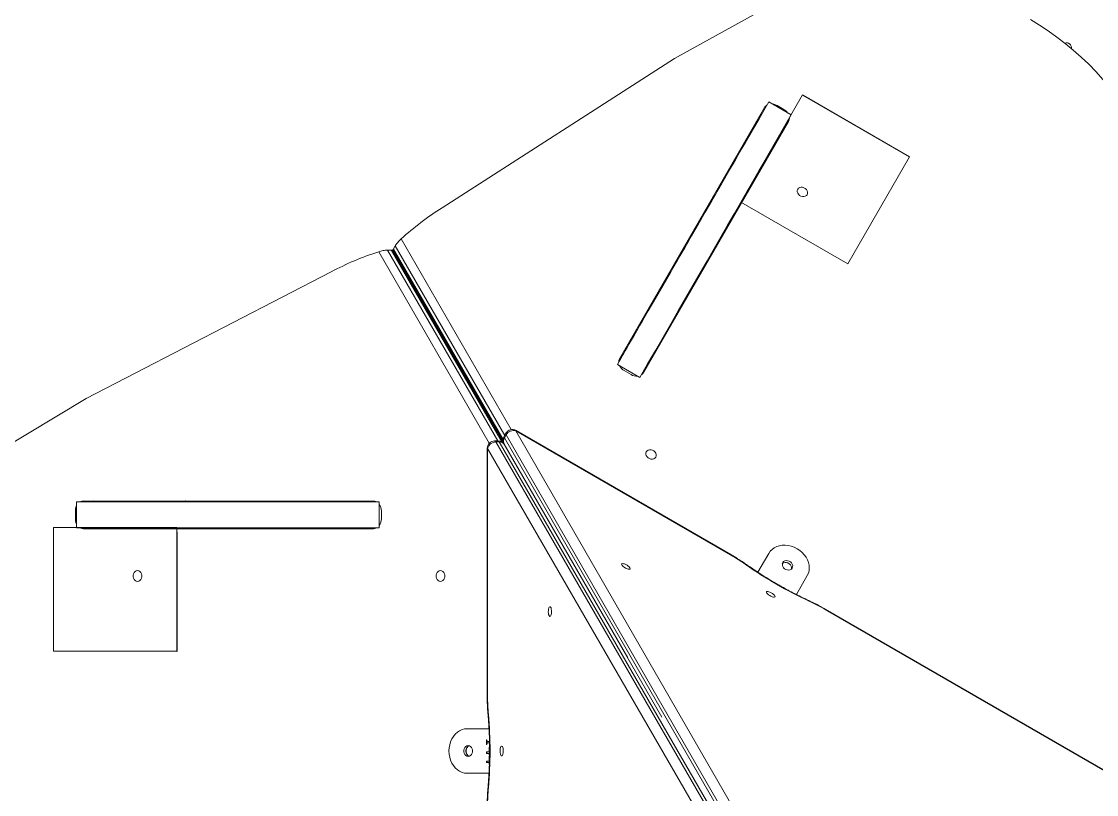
# Model space of a CAD drawing. Header units: millimetres. Extents: x -12977 to 11786, y -11805 to 10558.
# Drawn here: x -8424 to -7554, y 1171 to 1797 of the extents above; entities that cross this region are included whole.
import ezdxf

# ---------------------------------------------------------------- set-up
doc = ezdxf.new("R2010")
doc.units = ezdxf.units.MM
doc.layers.add('DIKOM_ОБЪЕКТ', color=7, linetype='Continuous')

msp = doc.modelspace()

# ---------------------------------------------------------------- linework, layer by layer
at = {"layer": 'DIKOM_ОБЪЕКТ', "color": 7, "linetype": 'Continuous', "lineweight": 15}
for p, q in [((-7815.735, 1810.646), (-7895.487, 1766.646)), ((-7895.487, 1766.646), (-8083.368, 1646.027)), ((-7791.747, 1737.206), (-7841.747, 1650.604)), ((-7800.937, 1721.047), (-7819.124, 1731.547)), ((-7800.938, 1721.047), (-7819.124, 1731.547)), ((-7705.144, 1687.207), (-7791.747, 1737.206)), ((-7791.582, 1737.116), (-7791.747, 1737.206)), ((-7791.516, 1737.08), (-7791.517, 1737.078)), ((-7791.503, 1737.073), (-7791.516, 1737.08)), ((-7705.138, 1687.208), (-7791.479, 1737.057)), ((-7822.589, 1726.943), (-7939.819, 1523.861)), ((-7812.394, 1728.605), (-7812.802, 1727.897)), ((-7812.393, 1728.604), (-7812.802, 1727.897)), ((-7806.851, 1725.405), (-7812.394, 1728.605)), ((-7806.851, 1725.404), (-7812.393, 1728.604)), ((-7807.26, 1724.697), (-7806.851, 1725.405)), ((-7807.26, 1724.697), (-7806.851, 1725.404)), ((-7920.419, 1512.66), (-7803.19, 1715.743)), ((-7803.191, 1715.744), (-7807.516, 1708.254)), ((-7803.19, 1715.743), (-7807.516, 1708.254)), ((-7807.516, 1708.254), (-7920.494, 1512.535)), ((-7755.144, 1600.604), (-7705.144, 1687.207)), ((-7862.882, 1655.674), (-7864.154, 1654.939)), ((-7862.882, 1655.674), (-7864.154, 1654.939)), ((-7864.076, 1655.073), (-7862.886, 1655.76)), ((-7864.076, 1655.073), (-7862.886, 1655.76)), ((-7862.792, 1655.828), (-7864.065, 1655.094)), ((-7862.793, 1655.828), (-7864.065, 1655.094)), ((-7863.902, 1655.376), (-7862.633, 1656.109)), ((-7859.882, 1661.001), (-7859.889, 1661.012)), ((-7859.883, 1661.001), (-7859.889, 1661.012)), ((-7838.643, 1654.332), (-7839.245, 1654.679)), ((-7843.348, 1646.18), (-7844.551, 1645.485)), ((-7842.273, 1649.432), (-7841.671, 1649.084)), ((-7842.272, 1649.434), (-7841.67, 1649.086)), ((-7842.261, 1649.452), (-7841.659, 1649.105)), ((-7842.26, 1649.455), (-7841.658, 1649.107)), ((-7841.747, 1650.604), (-7755.144, 1600.604)), ((-7841.715, 1650.399), (-7841.112, 1650.052)), ((-7849.045, 1637.701), (-7848.444, 1637.353)), ((-7879.291, 1628.716), (-7878.9, 1628.039)), ((-7877.903, 1629.677), (-7879.152, 1628.955)), ((-7850.692, 1634.848), (-7850.09, 1634.501)), ((-8116.676, 1620.782), (-8027.596, 1466.491)), ((-7880.984, 1624.451), (-7882.137, 1623.785)), ((-8045.263, 1455.504), (-8134.684, 1610.386)), ((-8127.559, 1611.702), (-8124.676, 1611.703)), ((-8127.559, 1611.702), (-8038.423, 1457.314)), ((-8035.048, 1456.461), (-8124.676, 1611.703)), ((-8033.523, 1455.157), (-8123.815, 1611.547)), ((-8123.111, 1611.94), (-8034.013, 1457.616)), ((-8121.379, 1615.27), (-8122.821, 1612.773)), ((-8122.821, 1612.773), (-8033.982, 1458.899)), ((-8032.803, 1461.852), (-8121.379, 1615.27)), ((-8371.602, 1491.761), (-8173.201, 1594.161)), ((-8077.119, 1532.28), (-8077.817, 1531.877)), ((-8077.033, 1532.13), (-8077.731, 1531.728)), ((-8077.032, 1532.128), (-8077.73, 1531.726)), ((-8077.686, 1531.65), (-8076.988, 1532.053)), ((-7938.962, 1523.983), (-7940.548, 1521.236)), ((-7913.345, 1524.92), (-7913.949, 1525.268)), ((-7913.345, 1524.921), (-7913.948, 1525.269)), ((-8070.186, 1518.66), (-8069.489, 1519.062)), ((-7923.476, 1508.765), (-7941.663, 1519.265)), ((-7936.157, 1514.2), (-7930.615, 1511)), ((-8449.583, 1444.694), (-8371.602, 1491.761)), ((-8055.521, 1494.871), (-8056.219, 1494.468)), ((-8055.52, 1494.869), (-8056.218, 1494.466)), ((-8031.81, 1463.572), (-8033.229, 1461.114)), ((-8031.622, 1462.36), (-8033.04, 1459.903)), ((-7746.904, 968.807), (-8031.622, 1462.36)), ((-8023.777, 1465.486), (-8023.615, 1465.768)), ((-7850.013, 1365.164), (-8023.777, 1465.486)), ((-8023.777, 1465.486), (-7739.192, 972.163)), ((-7849.851, 1365.445), (-8023.615, 1465.768)), ((-8038.131, 1457.314), (-8040.969, 1457.314)), ((-8040.014, 1456.545), (-7754.939, 963.198)), ((-8037.176, 1456.545), (-8040.014, 1456.545)), ((-7752.102, 963.198), (-8037.176, 1456.545)), ((-8033.231, 1455.116), (-7905.619, 1233.903)), ((-8033.04, 1459.903), (-7748.323, 966.35)), ((-7933.284, 1281.86), (-8032.936, 1454.317)), ((-8046.969, 1451.314), (-8046.968, 1250.669)), ((-7761.568, 957.967), (-8046.643, 1451.314)), ((-8046.643, 1451.314), (-8046.643, 1250.669)), ((-8380.203, 1400.779), (-8380.204, 1394.379)), ((-8379.386, 1400.779), (-8380.203, 1400.779)), ((-8380.203, 1400.779), (-8380.203, 1394.379)), ((-8379.386, 1400.779), (-8380.203, 1400.779)), ((-8379.386, 1408.079), (-8379.386, 1387.079)), ((-8139.177, 1408.76), (-8373.666, 1408.778)), ((-8297.913, 1408.103), (-8297.92, 1408.114)), ((-8292.273, 1408.055), (-8291.032, 1408.772)), ((-8290.705, 1408.772), (-8291.985, 1408.033)), ((-8291.905, 1408.067), (-8290.684, 1408.772)), ((-8290.525, 1408.772), (-8291.733, 1408.075)), ((-8260.523, 1408.77), (-8261.759, 1408.057)), ((-8254.555, 1408.769), (-8255.646, 1408.14)), ((-8139.712, 1408.08), (-8136.538, 1408.08)), ((-8134.275, 1408.061), (-8134.274, 1387.06)), ((-8132.641, 1394.36), (-8132.64, 1400.76)), ((-8380.204, 1394.379), (-8379.386, 1394.379)), ((-8380.203, 1394.379), (-8379.386, 1394.379)), ((-8298.062, 1387.261), (-8398.062, 1387.261)), ((-8398.062, 1387.261), (-8398.062, 1287.261)), ((-8365.018, 1386.38), (-8373.667, 1386.378)), ((-8365.018, 1386.38), (-8373.667, 1386.379)), ((-8373.667, 1386.378), (-8139.177, 1386.361)), ((-8332.776, 1386.986), (-8367.512, 1386.986)), ((-8297.899, 1386.985), (-8367.512, 1386.985)), ((-8139.032, 1386.363), (-8365.018, 1386.38)), ((-8302.756, 1387.07), (-8302.756, 1386.375)), ((-8298.062, 1287.261), (-8298.062, 1387.261)), ((-8297.899, 1386.985), (-8297.929, 1387.07)), ((-8297.899, 1386.375), (-8297.899, 1386.985)), ((-8297.871, 1383.701), (-8297.871, 1287.164)), ((-8292.141, 1387.069), (-8293.344, 1386.375)), ((-8283.153, 1386.374), (-8283.153, 1387.069)), ((-8279.859, 1386.374), (-8279.859, 1387.069)), ((-8153.332, 1387.061), (-8153.332, 1386.364)), ((-8153.331, 1387.061), (-8153.331, 1386.364)), ((-7827.973, 1351.138), (-7819.143, 1366.434)), ((-7819.143, 1366.434), (-7820.004, 1364.942)), ((-7850.013, 1365.164), (-7849.851, 1365.445)), ((-7827.973, 1351.138), (-7820.004, 1364.942)), ((-7787.966, 1348.433), (-7796.795, 1333.139)), ((-7773.463, 1321.343), (-7773.626, 1321.061)), ((-7382.359, 1095.164), (-7773.626, 1321.061)), ((-7382.197, 1095.445), (-7773.463, 1321.343)), ((-8398.062, 1287.261), (-8298.062, 1287.261)), ((-8297.887, 1287.164), (-8298.062, 1287.261)), ((-8063.178, 1224.569), (-8061.455, 1224.57)), ((-8063.178, 1224.569), (-8045.518, 1224.569)), ((-8061.455, 1224.57), (-8045.518, 1224.569)), ((-8047.464, 1211.869), (-8047.463, 1215.619)), ((-8047.236, 1211.868), (-8047.464, 1211.869)), ((-8047.176, 1211.869), (-8047.464, 1211.869)), ((-8047.463, 1215.619), (-8047.236, 1215.618)), ((-8047.176, 1212.503), (-8047.176, 1214.886)), ((-8045.985, 1214.368), (-8045.119, 1214.368)), ((-8045.096, 1213.118), (-8045.985, 1213.119)), ((-8045.698, 1213.118), (-8045.985, 1213.119)), ((-8045.096, 1213.118), (-8045.698, 1213.118)), ((-8045.303, 1209.785), (-8045.036, 1209.785)), ((-8045.303, 1205.896), (-8045.303, 1209.785)), ((-8047.463, 1205.896), (-8045.303, 1205.896)), ((-8047.463, 1204.646), (-8047.463, 1205.896)), ((-8045.303, 1204.646), (-8047.463, 1204.646)), ((-8047.176, 1204.646), (-8047.463, 1204.646)), ((-8047.176, 1204.646), (-8047.176, 1205.896)), ((-8045.016, 1204.646), (-8047.176, 1204.646)), ((-8045.016, 1205.896), (-8045.303, 1205.896)), ((-8045.303, 1203.257), (-8045.303, 1204.646)), ((-8045.016, 1204.646), (-8045.303, 1204.646)), ((-8045.042, 1203.258), (-8045.303, 1203.257)), ((-8045.015, 1203.257), (-8045.303, 1203.257)), ((-8045.303, 1202.285), (-8045.057, 1202.285)), ((-8045.303, 1198.397), (-8045.303, 1202.285)), ((-8047.463, 1198.396), (-8045.303, 1198.397)), ((-8047.463, 1197.147), (-8047.463, 1198.396)), ((-8045.303, 1197.146), (-8047.463, 1197.147)), ((-8047.176, 1197.146), (-8047.463, 1197.147)), ((-8047.176, 1197.146), (-8047.176, 1198.397)), ((-8045.015, 1197.146), (-8047.176, 1197.146)), ((-8045.016, 1198.396), (-8045.303, 1198.397)), ((-8045.303, 1195.757), (-8045.303, 1197.146)), ((-8045.517, 1188.568), (-8063.178, 1188.569))]:
    msp.add_line(p, q, dxfattribs=at)
at = {"layer": 'DIKOM_ОБЪЕКТ', "color": 7, "linetype": 'Continuous', "lineweight": 15, "flags": 128}
for points in [[(-7524.39, 1716.721), (-7528.69, 1723.607), (-7533.277, 1730.372), (-7538.144, 1737.006), (-7543.281, 1743.497), (-7548.679, 1749.832), (-7554.33, 1756.002), (-7560.223, 1761.995), (-7566.348, 1767.801), (-7572.695, 1773.41), (-7579.251, 1778.812), (-7586.007, 1783.998), (-7592.951, 1788.958), (-7600.069, 1793.685), (-7607.349, 1798.169)], [(-7819.124, 1731.547), (-7823.116, 1724.63), (-7827.256, 1717.457), (-7831.541, 1710.032), (-7835.967, 1702.363), (-7840.532, 1694.455), (-7845.231, 1686.315), (-7850.06, 1677.948), (-7855.016, 1669.362), (-7860.095, 1660.563), (-7865.293, 1651.558), (-7870.605, 1642.356), (-7876.028, 1632.962), (-7881.556, 1623.384), (-7887.187, 1613.632), (-7892.914, 1603.71), (-7898.733, 1593.629), (-7904.64, 1583.395), (-7910.632, 1573.018), (-7916.7, 1562.505), (-7922.843, 1551.865), (-7929.054, 1541.105), (-7935.329, 1530.236), (-7941.663, 1519.265)], [(-7800.937, 1721.047), (-7804.929, 1714.13), (-7809.069, 1706.957), (-7813.354, 1699.532), (-7817.781, 1691.863), (-7822.345, 1683.955), (-7827.044, 1675.815), (-7831.874, 1667.448), (-7836.83, 1658.862), (-7841.909, 1650.063), (-7847.107, 1641.058), (-7852.419, 1631.856), (-7857.841, 1622.462), (-7863.369, 1612.884), (-7869, 1603.132), (-7874.727, 1593.21), (-7880.547, 1583.129), (-7886.454, 1572.895), (-7892.445, 1562.518), (-7898.514, 1552.005), (-7904.656, 1541.364), (-7910.868, 1530.605), (-7917.142, 1519.736), (-7923.476, 1508.765)], [(-7825.044, 1721.376), (-7825.571, 1720.464), (-7827.572, 1716.998), (-7829.625, 1713.441), (-7831.717, 1709.819), (-7833.831, 1706.156), (-7835.953, 1702.481), (-7838.068, 1698.819), (-7840.159, 1695.196), (-7842.213, 1691.639), (-7844.214, 1688.173), (-7846.147, 1684.824), (-7848, 1681.615), (-7849.758, 1678.569), (-7851.409, 1675.709), (-7852.94, 1673.055), (-7854.342, 1670.627), (-7855.604, 1668.441), (-7856.716, 1666.513), (-7857.671, 1664.858), (-7858.462, 1663.487), (-7859.083, 1662.411), (-7859.53, 1661.636), (-7859.799, 1661.169), (-7859.889, 1661.012)], [(-7825.044, 1721.375), (-7825.57, 1720.463), (-7827.571, 1716.997), (-7829.625, 1713.441), (-7831.717, 1709.819), (-7833.831, 1706.156), (-7835.953, 1702.481), (-7838.068, 1698.818), (-7840.159, 1695.196), (-7842.212, 1691.638), (-7844.213, 1688.173), (-7846.147, 1684.823), (-7848, 1681.614), (-7849.758, 1678.569), (-7851.408, 1675.709), (-7852.94, 1673.055), (-7854.342, 1670.627), (-7855.603, 1668.441), (-7856.716, 1666.513), (-7857.671, 1664.858), (-7858.462, 1663.487), (-7859.083, 1662.41), (-7859.53, 1661.635), (-7859.799, 1661.168), (-7859.889, 1661.012)], [(-7837.089, 1700.503), (-7837, 1700.657), (-7836.74, 1701.107), (-7836.33, 1701.818), (-7835.802, 1702.73), (-7835.201, 1703.77), (-7834.575, 1704.855), (-7833.974, 1705.895), (-7833.448, 1706.808), (-7833.038, 1707.519), (-7832.778, 1707.969), (-7832.689, 1708.124), (-7832.778, 1707.969), (-7833.038, 1707.519), (-7833.448, 1706.809), (-7833.975, 1705.896), (-7834.576, 1704.855), (-7835.202, 1703.771), (-7835.803, 1702.73), (-7836.33, 1701.818), (-7836.74, 1701.107), (-7837, 1700.657), (-7837.089, 1700.503)], [(-7837.089, 1700.503), (-7837, 1700.657), (-7836.74, 1701.108), (-7836.33, 1701.818), (-7835.803, 1702.73), (-7835.202, 1703.771), (-7834.576, 1704.855), (-7833.975, 1705.896), (-7833.448, 1706.808), (-7833.038, 1707.519), (-7832.778, 1707.969), (-7832.689, 1708.124), (-7832.778, 1707.97), (-7833.039, 1707.519), (-7833.449, 1706.809), (-7833.976, 1705.897), (-7834.576, 1704.856), (-7835.203, 1703.772), (-7835.803, 1702.731), (-7836.33, 1701.818), (-7836.74, 1701.108), (-7837, 1700.657), (-7837.089, 1700.503)], [(-7837.083, 1700.492), (-7836.994, 1700.646), (-7836.733, 1701.097), (-7836.323, 1701.807), (-7835.796, 1702.719), (-7835.196, 1703.76), (-7834.569, 1704.845), (-7833.969, 1705.885), (-7833.442, 1706.798), (-7833.032, 1707.508), (-7832.772, 1707.959), (-7832.683, 1708.113), (-7832.772, 1707.959), (-7833.032, 1707.509), (-7833.442, 1706.798), (-7833.969, 1705.886), (-7834.57, 1704.845), (-7835.196, 1703.761), (-7835.797, 1702.72), (-7836.324, 1701.808), (-7836.734, 1701.097), (-7836.994, 1700.647), (-7837.083, 1700.492)], [(-7837.082, 1700.492), (-7836.993, 1700.646), (-7836.733, 1701.096), (-7836.323, 1701.807), (-7835.796, 1702.719), (-7835.195, 1703.76), (-7834.569, 1704.844), (-7833.968, 1705.885), (-7833.441, 1706.797), (-7833.031, 1707.507), (-7832.771, 1707.958), (-7832.682, 1708.112), (-7832.772, 1707.959), (-7833.032, 1707.508), (-7833.442, 1706.798), (-7833.969, 1705.886), (-7834.57, 1704.845), (-7835.196, 1703.76), (-7835.797, 1702.72), (-7836.323, 1701.808), (-7836.733, 1701.097), (-7836.994, 1700.646), (-7837.082, 1700.492)], [(-7837.076, 1700.482), (-7836.987, 1700.636), (-7836.727, 1701.086), (-7836.317, 1701.796), (-7835.79, 1702.709), (-7835.189, 1703.749), (-7834.563, 1704.834), (-7833.962, 1705.875), (-7833.435, 1706.787), (-7833.025, 1707.497), (-7832.765, 1707.948), (-7832.676, 1708.103), (-7832.765, 1707.948), (-7833.026, 1707.498), (-7833.436, 1706.788), (-7833.963, 1705.875), (-7834.563, 1704.835), (-7835.19, 1703.75), (-7835.79, 1702.71), (-7836.317, 1701.797), (-7836.727, 1701.087), (-7836.987, 1700.636), (-7837.076, 1700.482)], [(-7837.076, 1700.481), (-7836.987, 1700.636), (-7836.727, 1701.086), (-7836.317, 1701.796), (-7835.79, 1702.709), (-7835.189, 1703.749), (-7834.563, 1704.834), (-7833.962, 1705.874), (-7833.435, 1706.787), (-7833.025, 1707.497), (-7832.765, 1707.948), (-7832.676, 1708.102), (-7832.765, 1707.948), (-7833.025, 1707.497), (-7833.435, 1706.787), (-7833.962, 1705.875), (-7834.564, 1704.835), (-7835.19, 1703.75), (-7835.79, 1702.709), (-7836.317, 1701.796), (-7836.727, 1701.086), (-7836.987, 1700.636), (-7837.076, 1700.481)], [(-7861.8, 1657.632), (-7861.711, 1657.786), (-7861.451, 1658.236), (-7861.041, 1658.946), (-7860.514, 1659.859), (-7859.913, 1660.899), (-7859.287, 1661.984), (-7858.686, 1663.025), (-7858.159, 1663.937), (-7857.749, 1664.648), (-7857.489, 1665.098), (-7857.4, 1665.253), (-7857.489, 1665.098), (-7857.75, 1664.648), (-7858.16, 1663.938), (-7858.687, 1663.026), (-7859.287, 1661.985), (-7859.914, 1660.9), (-7860.514, 1659.86), (-7861.041, 1658.947), (-7861.451, 1658.237), (-7861.711, 1657.786), (-7861.8, 1657.632)], [(-7861.8, 1657.631), (-7861.711, 1657.786), (-7861.451, 1658.236), (-7861.041, 1658.946), (-7860.514, 1659.859), (-7859.913, 1660.899), (-7859.287, 1661.984), (-7858.686, 1663.025), (-7858.159, 1663.937), (-7857.749, 1664.647), (-7857.489, 1665.098), (-7857.4, 1665.252), (-7857.489, 1665.098), (-7857.749, 1664.648), (-7858.159, 1663.937), (-7858.687, 1663.026), (-7859.287, 1661.985), (-7859.914, 1660.9), (-7860.515, 1659.859), (-7861.04, 1658.947), (-7861.451, 1658.236), (-7861.711, 1657.786), (-7861.8, 1657.631)], [(-7788.064, 1656.537), (-7787.712, 1657.503), (-7787.697, 1658.569), (-7788.021, 1659.649), (-7788.657, 1660.655), (-7789.553, 1661.506), (-7790.638, 1662.132), (-7791.823, 1662.483), (-7793.012, 1662.531), (-7794.109, 1662.271), (-7795.024, 1661.725), (-7795.685, 1660.937), (-7796.037, 1659.971), (-7796.052, 1658.904), (-7795.728, 1657.825), (-7795.092, 1656.819), (-7794.196, 1655.968), (-7793.111, 1655.342), (-7791.926, 1654.991), (-7790.737, 1654.943), (-7789.641, 1655.203), (-7788.725, 1655.749), (-7788.064, 1656.537)], [(-7788.064, 1656.537), (-7787.712, 1657.503), (-7787.697, 1658.569), (-7788.02, 1659.649), (-7788.656, 1660.655), (-7789.553, 1661.505), (-7790.637, 1662.131), (-7791.822, 1662.482), (-7793.011, 1662.53), (-7794.108, 1662.271), (-7795.024, 1661.724), (-7795.685, 1660.936), (-7796.037, 1659.97), (-7796.052, 1658.904), (-7795.728, 1657.824), (-7795.092, 1656.818), (-7794.196, 1655.968), (-7793.11, 1655.341), (-7791.927, 1654.991), (-7790.737, 1654.943), (-7789.64, 1655.202), (-7788.724, 1655.748), (-7788.064, 1656.537)], [(-7859.882, 1661.001), (-7860.427, 1660.055), (-7861.16, 1658.784), (-7862.079, 1657.19), (-7863.183, 1655.276), (-7864.469, 1653.046), (-7865.937, 1650.503), (-7867.582, 1647.652), (-7869.402, 1644.497), (-7871.394, 1641.045), (-7873.554, 1637.302), (-7875.88, 1633.273), (-7878.365, 1628.967), (-7881.006, 1624.39), (-7883.799, 1619.551), (-7886.738, 1614.458), (-7889.82, 1609.121), (-7893.036, 1603.547), (-7896.383, 1597.748), (-7899.854, 1591.734), (-7903.445, 1585.516), (-7907.146, 1579.103), (-7910.954, 1572.507), (-7914.86, 1565.741), (-7918.858, 1558.815)], [(-7918.858, 1558.815), (-7921.353, 1554.493), (-7923.742, 1550.354), (-7926.015, 1546.417), (-7928.162, 1542.697), (-7930.174, 1539.211), (-7932.042, 1535.975), (-7933.758, 1533.002), (-7935.314, 1530.305), (-7936.704, 1527.896), (-7937.922, 1525.786), (-7938.962, 1523.983)], [(-8031.622, 1462.36), (-8031.889, 1463.057), (-8031.81, 1463.572)], [(-8040.969, 1457.314), (-8040.483, 1457.125), (-8040.014, 1456.545)], [(-8037.176, 1456.545), (-8037.646, 1457.125), (-8038.131, 1457.314)], [(-8033.229, 1461.114), (-8033.308, 1460.6), (-8033.04, 1459.903)], [(-8046.969, 1451.314), (-8046.914, 1451.314), (-8046.643, 1451.314)], [(-7910.603, 1444.255), (-7910.251, 1445.221), (-7910.236, 1446.287), (-7910.559, 1447.367), (-7911.195, 1448.373), (-7912.092, 1449.223), (-7913.176, 1449.85), (-7914.361, 1450.201), (-7915.55, 1450.249), (-7916.647, 1449.989), (-7917.563, 1449.443), (-7918.223, 1448.655), (-7918.575, 1447.689), (-7918.591, 1446.623), (-7918.267, 1445.543), (-7917.631, 1444.537), (-7916.735, 1443.686), (-7915.65, 1443.06), (-7914.465, 1442.709), (-7913.276, 1442.661), (-7912.179, 1442.921), (-7911.264, 1443.467), (-7910.603, 1444.255)], [(-8379.386, 1408.079), (-8371.4, 1408.078), (-8363.118, 1408.077), (-8354.546, 1408.075), (-8345.691, 1408.075), (-8336.56, 1408.073), (-8327.16, 1408.072), (-8317.5, 1408.071), (-8307.585, 1408.07), (-8297.426, 1408.07), (-8287.029, 1408.069), (-8276.404, 1408.068), (-8265.556, 1408.067), (-8254.498, 1408.066), (-8243.237, 1408.066), (-8231.781, 1408.065), (-8220.141, 1408.064), (-8208.324, 1408.064), (-8196.342, 1408.063), (-8184.203, 1408.062), (-8171.916, 1408.062), (-8159.493, 1408.062), (-8146.942, 1408.061), (-8134.275, 1408.061)], [(-8367.619, 1408.119), (-8366.566, 1408.12), (-8362.564, 1408.12), (-8358.457, 1408.12), (-8354.274, 1408.12), (-8350.046, 1408.12), (-8345.801, 1408.12), (-8341.572, 1408.12), (-8337.39, 1408.12), (-8333.282, 1408.119), (-8329.281, 1408.119), (-8325.413, 1408.119), (-8321.708, 1408.119), (-8318.191, 1408.118), (-8314.889, 1408.118), (-8311.825, 1408.118), (-8309.02, 1408.118), (-8306.497, 1408.117), (-8304.271, 1408.117), (-8302.36, 1408.116), (-8300.778, 1408.116), (-8299.535, 1408.116), (-8298.64, 1408.115), (-8298.1, 1408.115), (-8297.92, 1408.114)], [(-8343.52, 1408.114), (-8343.698, 1408.114), (-8344.218, 1408.114), (-8345.039, 1408.114), (-8346.092, 1408.114), (-8347.294, 1408.114), (-8348.546, 1408.114), (-8349.748, 1408.114), (-8350.801, 1408.114), (-8351.622, 1408.114), (-8352.141, 1408.114), (-8352.32, 1408.114), (-8352.142, 1408.114), (-8351.621, 1408.114), (-8350.802, 1408.115), (-8349.748, 1408.115), (-8348.547, 1408.115), (-8347.295, 1408.115), (-8346.092, 1408.114), (-8345.039, 1408.115), (-8344.219, 1408.115), (-8343.698, 1408.114), (-8343.52, 1408.114)], [(-8343.514, 1408.104), (-8343.691, 1408.103), (-8344.212, 1408.104), (-8345.032, 1408.103), (-8346.085, 1408.103), (-8347.287, 1408.103), (-8348.539, 1408.103), (-8349.742, 1408.103), (-8350.794, 1408.103), (-8351.615, 1408.103), (-8352.135, 1408.103), (-8352.314, 1408.104), (-8352.135, 1408.104), (-8351.615, 1408.104), (-8350.795, 1408.104), (-8349.742, 1408.104), (-8348.54, 1408.104), (-8347.287, 1408.104), (-8346.086, 1408.104), (-8345.032, 1408.104), (-8344.212, 1408.104), (-8343.692, 1408.104), (-8343.514, 1408.104)], [(-8343.507, 1408.093), (-8343.685, 1408.093), (-8344.205, 1408.093), (-8345.026, 1408.093), (-8346.079, 1408.093), (-8347.281, 1408.093), (-8348.533, 1408.093), (-8349.734, 1408.093), (-8350.788, 1408.093), (-8351.609, 1408.093), (-8352.128, 1408.093), (-8352.307, 1408.093), (-8352.129, 1408.093), (-8351.608, 1408.093), (-8350.789, 1408.093), (-8349.735, 1408.093), (-8348.534, 1408.093), (-8347.282, 1408.094), (-8346.079, 1408.093), (-8345.026, 1408.094), (-8344.206, 1408.093), (-8343.685, 1408.093), (-8343.507, 1408.093)], [(-8294.036, 1408.08), (-8294.213, 1408.08), (-8294.734, 1408.08), (-8295.554, 1408.08), (-8296.608, 1408.08), (-8297.809, 1408.079), (-8299.061, 1408.079), (-8300.263, 1408.08), (-8301.316, 1408.079), (-8302.137, 1408.079), (-8302.657, 1408.08), (-8302.836, 1408.08), (-8302.657, 1408.08), (-8302.137, 1408.08), (-8301.317, 1408.08), (-8300.263, 1408.08), (-8299.062, 1408.08), (-8297.81, 1408.08), (-8296.608, 1408.08), (-8295.554, 1408.08), (-8294.734, 1408.08), (-8294.214, 1408.08), (-8294.036, 1408.08)], [(-8297.913, 1408.103), (-8296.821, 1408.102), (-8295.355, 1408.102), (-8293.514, 1408.1), (-8291.306, 1408.1), (-8288.73, 1408.099), (-8285.794, 1408.098), (-8282.503, 1408.097), (-8278.861, 1408.096), (-8274.875, 1408.095), (-8270.553, 1408.094), (-8265.901, 1408.093), (-8260.93, 1408.093), (-8255.645, 1408.092), (-8250.058, 1408.091), (-8244.177, 1408.09), (-8238.014, 1408.09), (-8231.58, 1408.089), (-8224.884, 1408.088), (-8217.94, 1408.088), (-8210.76, 1408.087), (-8203.355, 1408.087), (-8195.74, 1408.086), (-8187.926, 1408.086), (-8179.929, 1408.085)], [(-8179.929, 1408.085), (-8174.939, 1408.085), (-8170.16, 1408.084), (-8165.613, 1408.084), (-8161.318, 1408.084), (-8157.294, 1408.083), (-8153.558, 1408.083), (-8150.125, 1408.082), (-8147.012, 1408.082), (-8144.23, 1408.081), (-8141.793, 1408.081), (-8139.712, 1408.08)], [(-8379.386, 1387.079), (-8371.4, 1387.078), (-8363.118, 1387.077), (-8354.546, 1387.075), (-8345.691, 1387.075), (-8336.56, 1387.073), (-8327.16, 1387.072), (-8317.5, 1387.072), (-8307.585, 1387.07), (-8297.426, 1387.07), (-8287.029, 1387.069), (-8276.404, 1387.068), (-8265.556, 1387.067), (-8254.498, 1387.066), (-8243.237, 1387.066), (-8231.781, 1387.065), (-8220.141, 1387.064), (-8208.324, 1387.064), (-8196.341, 1387.063), (-8184.203, 1387.062), (-8171.916, 1387.062), (-8159.493, 1387.062), (-8146.942, 1387.061), (-8134.274, 1387.06)], [(-7819.143, 1366.434), (-7817.936, 1368.158), (-7816.436, 1369.664), (-7814.674, 1370.922), (-7812.685, 1371.904), (-7810.512, 1372.592), (-7808.196, 1372.972), (-7805.785, 1373.035), (-7803.329, 1372.78), (-7800.878, 1372.214), (-7798.482, 1371.346), (-7796.188, 1370.195), (-7794.045, 1368.784), (-7792.094, 1367.142), (-7790.378, 1365.303), (-7788.929, 1363.303), (-7787.779, 1361.184), (-7786.949, 1358.989), (-7786.458, 1356.762), (-7786.314, 1354.548), (-7786.522, 1352.393), (-7787.077, 1350.342), (-7787.966, 1348.433)], [(-7931.223, 1353.839), (-7931.186, 1354.26), (-7931.459, 1354.82), (-7932.02, 1355.472), (-7932.818, 1356.156), (-7933.782, 1356.812), (-7934.825, 1357.381), (-7935.857, 1357.814), (-7936.785, 1358.071), (-7937.527, 1358.13), (-7938.016, 1357.985), (-7938.209, 1357.649), (-7938.09, 1357.153), (-7937.668, 1356.541), (-7936.981, 1355.865), (-7936.091, 1355.188), (-7935.076, 1354.568), (-7934.026, 1354.062), (-7933.035, 1353.713), (-7932.191, 1353.553), (-7931.569, 1353.597), (-7931.223, 1353.839)], [(-7837.221, 1357.389), (-7837.439, 1357.465), (-7837.838, 1357.398)], [(-7800.744, 1353.721), (-7800.695, 1353.943), (-7800.681, 1355.009), (-7801.004, 1356.089), (-7801.64, 1357.095), (-7802.537, 1357.946), (-7803.621, 1358.572), (-7804.806, 1358.923), (-7805.994, 1358.97), (-7807.091, 1358.711), (-7808.007, 1358.165), (-7808.175, 1358.013)], [(-7807.774, 1358.924), (-7807.112, 1359.714), (-7806.196, 1360.262), (-7805.098, 1360.523), (-7803.908, 1360.476), (-7802.723, 1360.125), (-7801.639, 1359.499), (-7800.743, 1358.648), (-7800.107, 1357.641), (-7799.784, 1356.56), (-7799.8, 1355.493), (-7800.153, 1354.525), (-7800.815, 1353.735), (-7801.731, 1353.187), (-7802.829, 1352.927), (-7804.019, 1352.973), (-7805.204, 1353.324), (-7806.288, 1353.95), (-7807.185, 1354.801), (-7807.82, 1355.808), (-7808.143, 1356.889), (-7808.127, 1357.956), (-7807.774, 1358.924)], [(-7808.095, 1358.116), (-7807.975, 1358.222), (-7807.057, 1358.77), (-7805.96, 1359.031), (-7804.771, 1358.984), (-7803.586, 1358.634), (-7802.501, 1358.007), (-7801.604, 1357.156), (-7800.969, 1356.15), (-7800.647, 1355.069), (-7800.662, 1354), (-7800.695, 1353.842)], [(-8329.956, 1352.476), (-8330.968, 1352.297), (-8331.899, 1351.777), (-8332.673, 1350.957), (-8333.226, 1349.904), (-8333.514, 1348.702), (-8333.514, 1347.45), (-8333.226, 1346.248), (-8332.673, 1345.194), (-8331.899, 1344.374), (-8330.968, 1343.854), (-8329.956, 1343.676), (-8328.943, 1343.854), (-8328.012, 1344.374), (-8327.239, 1345.194), (-8326.686, 1346.247), (-8326.397, 1347.449), (-8326.397, 1348.701), (-8326.686, 1349.903), (-8327.239, 1350.957), (-8328.012, 1351.777), (-8328.943, 1352.297), (-8329.956, 1352.476)], [(-8329.955, 1352.475), (-8330.968, 1352.297), (-8331.899, 1351.777), (-8332.672, 1350.957), (-8333.225, 1349.903), (-8333.514, 1348.702), (-8333.513, 1347.449), (-8333.226, 1346.248), (-8332.672, 1345.194), (-8331.899, 1344.374), (-8330.968, 1343.854), (-8329.955, 1343.675), (-8328.942, 1343.853), (-8328.012, 1344.374), (-8327.238, 1345.194), (-8326.685, 1346.247), (-8326.396, 1347.449), (-8326.397, 1348.701), (-8326.685, 1349.903), (-8327.239, 1350.957), (-8328.012, 1351.777), (-8328.942, 1352.297), (-8329.955, 1352.475)], [(-8084.844, 1352.457), (-8085.857, 1352.279), (-8086.787, 1351.758), (-8087.56, 1350.938), (-8088.114, 1349.885), (-8088.402, 1348.683), (-8088.402, 1347.431), (-8088.114, 1346.229), (-8087.561, 1345.175), (-8086.788, 1344.355), (-8085.857, 1343.835), (-8084.844, 1343.657), (-8083.831, 1343.835), (-8082.9, 1344.355), (-8082.127, 1345.175), (-8081.573, 1346.229), (-8081.286, 1347.43), (-8081.285, 1348.683), (-8081.574, 1349.884), (-8082.127, 1350.938), (-8082.9, 1351.758), (-8083.831, 1352.278), (-8084.844, 1352.457)], [(-7820.962, 1335.269), (-7821, 1334.849), (-7820.726, 1334.288), (-7820.165, 1333.636), (-7819.368, 1332.953), (-7818.404, 1332.297), (-7817.36, 1331.727), (-7816.328, 1331.295), (-7815.401, 1331.038), (-7814.659, 1330.979), (-7814.169, 1331.124), (-7813.976, 1331.459), (-7814.096, 1331.955), (-7814.517, 1332.568), (-7815.204, 1333.244), (-7816.095, 1333.921), (-7817.11, 1334.541), (-7818.159, 1335.047), (-7819.151, 1335.395), (-7819.994, 1335.555), (-7820.617, 1335.512), (-7820.962, 1335.269)], [(-7996.231, 1315.337), (-7995.848, 1315.515), (-7995.499, 1316.032), (-7995.215, 1316.843), (-7995.022, 1317.876), (-7994.935, 1319.038), (-7994.964, 1320.227), (-7995.106, 1321.337), (-7995.347, 1322.269), (-7995.667, 1322.941), (-7996.037, 1323.292), (-7996.424, 1323.293), (-7996.794, 1322.941), (-7997.114, 1322.27), (-7997.355, 1321.338), (-7997.497, 1320.228), (-7997.526, 1319.039), (-7997.439, 1317.877), (-7997.246, 1316.844), (-7996.962, 1316.033), (-7996.613, 1315.515), (-7996.231, 1315.337)], [(-7786.754, 1328.252), (-7786.58, 1328.102), (-7786.438, 1327.722)], [(-8046.968, 1250.669), (-8046.914, 1250.669), (-8046.643, 1250.669)], [(-8046.307, 1235.704), (-8046.263, 1235.93), (-8046.006, 1236.243)], [(-8063.178, 1188.569), (-8065.275, 1188.753), (-8067.329, 1189.299), (-8069.3, 1190.197), (-8071.145, 1191.428), (-8072.828, 1192.967), (-8074.314, 1194.783), (-8075.574, 1196.839), (-8076.582, 1199.093), (-8077.317, 1201.5), (-8077.763, 1204.009), (-8077.914, 1206.571), (-8077.764, 1209.133), (-8077.316, 1211.642), (-8076.582, 1214.048), (-8075.575, 1216.303), (-8074.314, 1218.358), (-8072.828, 1220.174), (-8071.145, 1221.713), (-8069.299, 1222.943), (-8067.329, 1223.841), (-8065.276, 1224.387), (-8063.178, 1224.569)], [(-8062.36, 1210.97), (-8061.345, 1210.792), (-8060.412, 1210.271), (-8059.637, 1209.451), (-8059.084, 1208.397), (-8058.794, 1207.195), (-8058.795, 1205.943), (-8059.083, 1204.742), (-8059.637, 1203.688), (-8060.413, 1202.868), (-8061.345, 1202.348), (-8062.36, 1202.17), (-8063.374, 1202.348), (-8064.307, 1202.869), (-8065.082, 1203.688), (-8065.636, 1204.742), (-8065.925, 1205.944), (-8065.925, 1207.196), (-8065.636, 1208.398), (-8065.082, 1209.451), (-8064.307, 1210.271), (-8063.375, 1210.792), (-8062.36, 1210.97)], [(-8061.498, 1202.297), (-8061.651, 1202.348), (-8062.584, 1202.869), (-8063.359, 1203.689), (-8063.913, 1204.742), (-8064.202, 1205.944), (-8064.202, 1207.196), (-8063.913, 1208.398), (-8063.359, 1209.451), (-8062.584, 1210.271), (-8061.651, 1210.792), (-8061.499, 1210.842)], [(-8061.533, 1210.81), (-8061.585, 1210.792), (-8062.516, 1210.272), (-8063.289, 1209.451), (-8063.843, 1208.398), (-8064.131, 1207.196), (-8064.131, 1205.944), (-8063.842, 1204.742), (-8063.29, 1203.689), (-8062.516, 1202.868), (-8061.585, 1202.348), (-8061.532, 1202.329)], [(-8035.279, 1202.564), (-8034.896, 1202.741), (-8034.548, 1203.258), (-8034.264, 1204.069), (-8034.07, 1205.102), (-8033.984, 1206.264), (-8034.013, 1207.453), (-8034.154, 1208.563), (-8034.396, 1209.495), (-8034.715, 1210.167), (-8035.086, 1210.519), (-8035.473, 1210.518), (-8035.843, 1210.167), (-8036.162, 1209.495), (-8036.404, 1208.564), (-8036.545, 1207.453), (-8036.574, 1206.264), (-8036.488, 1205.102), (-8036.294, 1204.069), (-8036.011, 1203.259), (-8035.662, 1202.741), (-8035.279, 1202.564)], [(-8046.306, 1177.429), (-8046.263, 1177.203), (-8046.006, 1176.891)]]:
    msp.add_lwpolyline(points, dxfattribs=at)
at = {"layer": 'DIKOM_ОБЪЕКТ', "color": 7, "linetype": 'Continuous', "lineweight": 15}
for centre, radius, start, end in [((-7578.119, 1775.295), 4.012, 350.740733, 110.82044), ((-7817.762, 1724.115), 5.596, 121.035537, 149.631664), ((-7817.741, 1724.096), 5.622, 121.119789, 149.575243), ((-7817.128, 1720.483), 9.401, 59.759947, 84.065078), ((-7817.123, 1720.496), 9.387, 59.738565, 84.0807), ((-7811.518, 1717.243), 9.402, 35.936113, 60.23962), ((-7811.516, 1717.243), 9.4, 35.936733, 60.249698), ((-7822.088, 1716.622), 5.598, 121.881234, 148.102961), ((-7822.13, 1716.663), 5.54, 121.733596, 148.23171), ((-7808.055, 1718.51), 5.596, 330.377772, 358.967073), ((-7808.078, 1718.515), 5.619, 330.440823, 358.907409), ((-7812.423, 1711.033), 5.639, 330.474224, 359.863484), ((-7812.391, 1711.024), 5.607, 330.397167, 359.961137), ((-7837.157, 1653.333), 2.497, 105.692097, 143.665592), ((-7955.896, 1443.24), 239.524, 122.153356, 132.163608), ((-8061.279, 1382.288), 239.618, 107.838868, 117.845306), ((-7934.957, 1521.097), 5.592, 150.376639, 178.571466), ((-7931.717, 1522.094), 9.057, 205.041701, 240.646938), ((-7925.998, 1518.792), 9.057, 239.358802, 274.95838), ((-7925.255, 1515.498), 5.607, 301.059933, 329.596844), ((-8026.614, 1460.571), 6, 60.000001, 149.99785), ((-8025.724, 1458.966), 6.805, 73.37512, 150.075293), ((-8040.968, 1451.314), 6, 90.002101, 180.000001), ((-8040.024, 1449.741), 6.804, 89.920678, 166.635119), ((-8038.131, 1451.314), 6, 30.020971, 90.002101), ((-8036.96, 1451.807), 4.743, 31.945142, 92.607356), ((-8028.033, 1458.114), 6, 149.99785, 209.97946), ((-8029.04, 1457.347), 4.747, 147.417854, 208.028047), ((-8370.779, 1400.815), 9.424, 155.972863, 180.21599), ((-8373.631, 1403.179), 5.599, 90.364481, 118.950689), ((-8364.993, 1403.235), 5.546, 91.761059, 118.269329), ((-8139.207, 1403.191), 5.569, 61.369277, 89.689679), ((-8141.706, 1400.859), 9.066, 359.377002, 34.942657), ((-8370.796, 1394.341), 9.408, 179.768439, 204.060302), ((-8370.802, 1394.34), 9.402, 179.760379, 204.063973), ((-8141.708, 1394.261), 9.067, 325.064929, 0.626262), ((-8373.63, 1391.975), 5.596, 241.032997, 269.622348), ((-8373.624, 1391.996), 5.618, 241.086633, 269.56579), ((-8364.982, 1391.976), 5.596, 241.084601, 269.623344), ((-8364.983, 1391.969), 5.589, 241.071536, 269.64372), ((-8332.072, 1384.624), 2.456, 92.282316, 134.444625), ((-8139.215, 1391.966), 5.605, 270.392931, 298.935969), ((-7930.656, 1225.301), 161.446, 54.906378, 60.032827), ((-7645.096, 1631.886), 335.4, 234.92387, 245.07613), ((-7854.429, 1181.291), 161.446, 59.967173, 65.093622), ((-7885.599, 1250.552), 161.044, 179.958575, 185.097864), ((-8380.111, 1206.569), 335.42, 354.923845, 5.075442), ((-7884.938, 1162.55), 161.705, 174.912146, 180.030406)]:
    msp.add_arc(centre, radius, start, end, dxfattribs=at)
for points, knots in [([(-8121.379, 1615.27), (-8121.193, 1615.567), (-8120.821, 1616.161), (-8119.905, 1617.347), (-8118.83, 1618.612), (-8117.697, 1619.823), (-8117.001, 1620.477), (-8116.676, 1620.782)], [0, 0, 0, 0, 0.1967489, 0.3933299, 0.5957639, 0.8115568, 1, 1, 1, 1]), ([(-8134.684, 1610.386), (-8134.147, 1610.546), (-8133.072, 1610.865), (-8131.188, 1611.276), (-8129.429, 1611.566), (-8128.221, 1611.69), (-8127.714, 1611.699), (-8127.559, 1611.702)], [0, 0, 0, 0, 0.2341356, 0.4684787, 0.6952218, 0.9066045, 1, 1, 1, 1]), ([(-8124.676, 1611.703), (-8124.395, 1611.693), (-8123.934, 1611.678), (-8123.883, 1611.563), (-8123.863, 1611.518)], [0, 0, 0, 0, 0.6075207, 1, 1, 1, 1]), ([(-8123.091, 1611.953), (-8123.1, 1611.953), (-8123.216, 1611.957), (-8123.089, 1612.278), (-8122.884, 1612.657), (-8122.821, 1612.773)], [0, 0, 0, 0, 0.0586008, 0.7115325, 1, 1, 1, 1]), ([(-7837.222, 1357.39), (-7837.821, 1357.808), (-7839.557, 1359.02), (-7842.519, 1360.982), (-7846.133, 1363.262), (-7848.606, 1364.714), (-7849.851, 1365.445)], [0, 0, 0, 0, 0.1488434, 0.4315592, 0.7140722, 1, 1, 1, 1]), ([(-7786.753, 1328.252), (-7787.648, 1328.67), (-7790.245, 1329.882), (-7794.559, 1331.983), (-7799.686, 1334.589), (-7804.802, 1337.306), (-7809.892, 1340.123), (-7814.941, 1343.033), (-7819.933, 1346.026), (-7824.852, 1349.094), (-7829.682, 1352.227), (-7833.802, 1355), (-7836.282, 1356.733), (-7837.222, 1357.39)], [0, 0, 0, 0, 0.0518541, 0.1504406, 0.249057, 0.3477295, 0.4464071, 0.5451204, 0.6438364, 0.7425224, 0.8412076, 0.9398393, 1, 1, 1, 1]), ([(-7773.463, 1321.343), (-7774.114, 1321.715), (-7776.001, 1322.794), (-7779.158, 1324.506), (-7782.947, 1326.453), (-7785.478, 1327.649), (-7786.753, 1328.252)], [0, 0, 0, 0, 0.1486864, 0.4308734, 0.7132105, 1, 1, 1, 1]), ([(-8046.968, 1250.669), (-8046.965, 1249.919), (-8046.957, 1247.745), (-8046.861, 1244.156), (-8046.651, 1239.901), (-8046.423, 1237.111), (-8046.307, 1235.705)], [0, 0, 0, 0, 0.1486815, 0.4308773, 0.7132445, 1, 1, 1, 1]), ([(-8046.307, 1235.705), (-8046.221, 1234.721), (-8045.973, 1231.866), (-8045.635, 1227.079), (-8045.329, 1221.336), (-8045.123, 1215.546), (-8045.018, 1209.729), (-8045.014, 1203.902), (-8045.111, 1198.083), (-8045.307, 1192.289), (-8045.607, 1186.539), (-8045.946, 1181.585), (-8046.208, 1178.571), (-8046.307, 1177.429)], [0, 0, 0, 0, 0.0518573, 0.1504401, 0.2490613, 0.3477297, 0.4464213, 0.5451206, 0.6438293, 0.7425332, 0.8412027, 0.9398433, 1, 1, 1, 1]), ([(-8047.236, 1215.618), (-8047.237, 1215.361), (-8047.239, 1215.004), (-8047.079, 1214.579), (-8046.788, 1214.357), (-8046.403, 1214.381), (-8046.113, 1214.372), (-8045.985, 1214.368)], [0, 0, 0, 0, 0.3140632, 0.4365348, 0.5589353, 0.8058764, 1, 1, 1, 1]), ([(-8045.985, 1213.119), (-8046.193, 1213.114), (-8046.481, 1213.107), (-8046.854, 1213.078), (-8047.132, 1212.87), (-8047.224, 1212.393), (-8047.232, 1212.044), (-8047.236, 1211.868)], [0, 0, 0, 0, 0.3150321, 0.438698, 0.5610322, 0.7788879, 1, 1, 1, 1]), ([(-8046.307, 1177.429), (-8046.369, 1176.701), (-8046.549, 1174.591), (-8046.77, 1171.045), (-8046.937, 1166.776), (-8046.958, 1163.908), (-8046.968, 1162.465)], [0, 0, 0, 0, 0.148833, 0.4315765, 0.714062, 1, 1, 1, 1])]:
    msp.add_open_spline(points, degree=3, knots=knots, dxfattribs=at)

doc.saveas('drawing.dxf')
